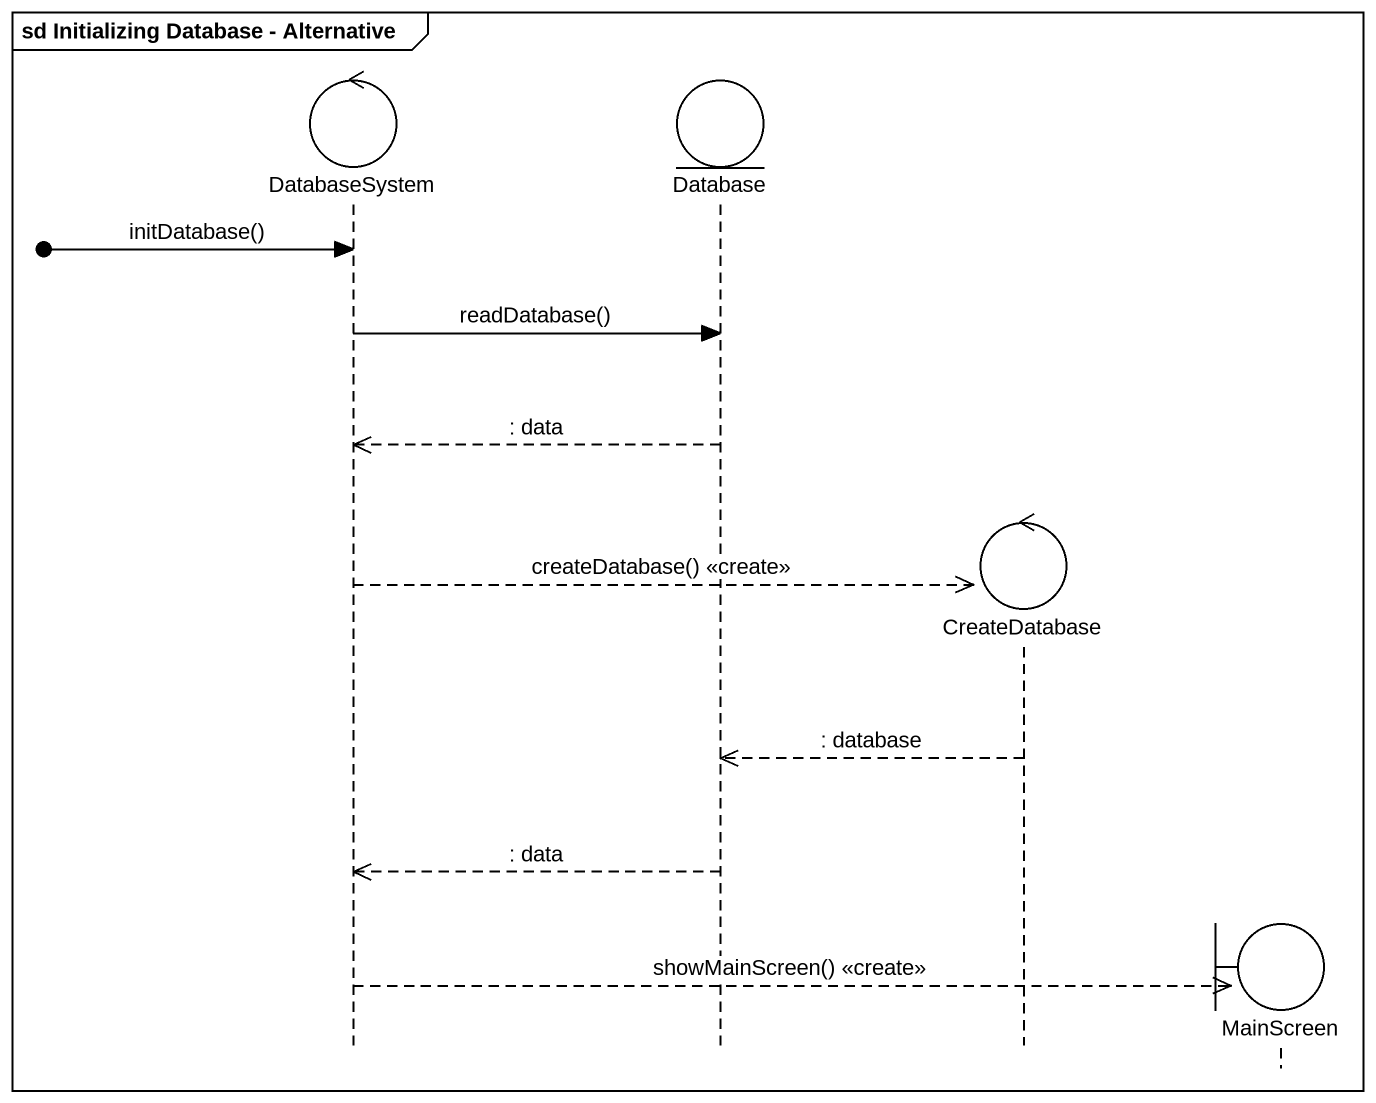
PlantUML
@startuml
mainframe sd Initializing Database - Alternative
hide footbox
control DatabaseSystem
entity "Database" as Database_
control CreateDatabase
boundary MainScreen

[o-> DatabaseSystem : initDatabase()
DatabaseSystem -> Database_ : readDatabase()
Database_ -->> DatabaseSystem : : data
DatabaseSystem -->> CreateDatabase ** : createDatabase() <<create>>
CreateDatabase -->> Database_ : : database
Database_ -->> DatabaseSystem : : data
DatabaseSystem -->> MainScreen ** : showMainScreen() <<create>>
@enduml
